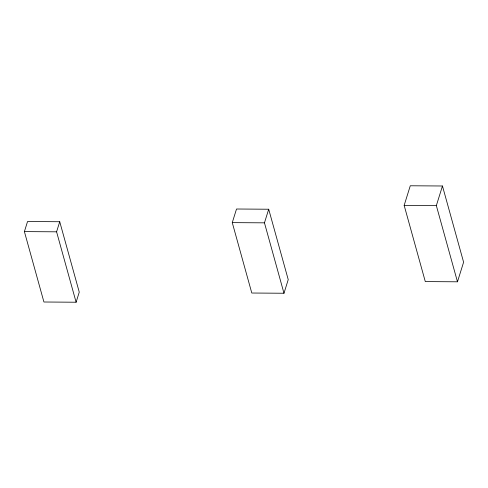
<?xml version="1.0" encoding="UTF-8"?>
<svg xmlns="http://www.w3.org/2000/svg" width="488" height="488" viewBox="0 0 488 488"><rect width="100%" height="100%" fill="white"/><g stroke="black" fill="none" stroke-linecap="round" stroke-linejoin="round"><path stroke-width="0.73" d="M24.4 231.605L27.548 221.515L59.737 221.735L79.257 292.135L76.11 302.224L43.926 302.005L24.4 231.605L56.584 231.818L59.737 221.735M232.27 222.626L236.521 209.01L268.705 209.23L288.231 279.63L283.979 293.245L251.796 293.026L232.27 222.626L264.459 222.839L268.705 209.23M404.162 205.381L410.28 185.775L442.464 185.995L463.6 262.202L457.476 281.802L425.292 281.588L404.162 205.381L436.345 205.601L442.464 185.995M436.345 205.601L457.476 281.802M264.459 222.839L283.979 293.245M56.584 231.818L76.11 302.224"/></g></svg>
